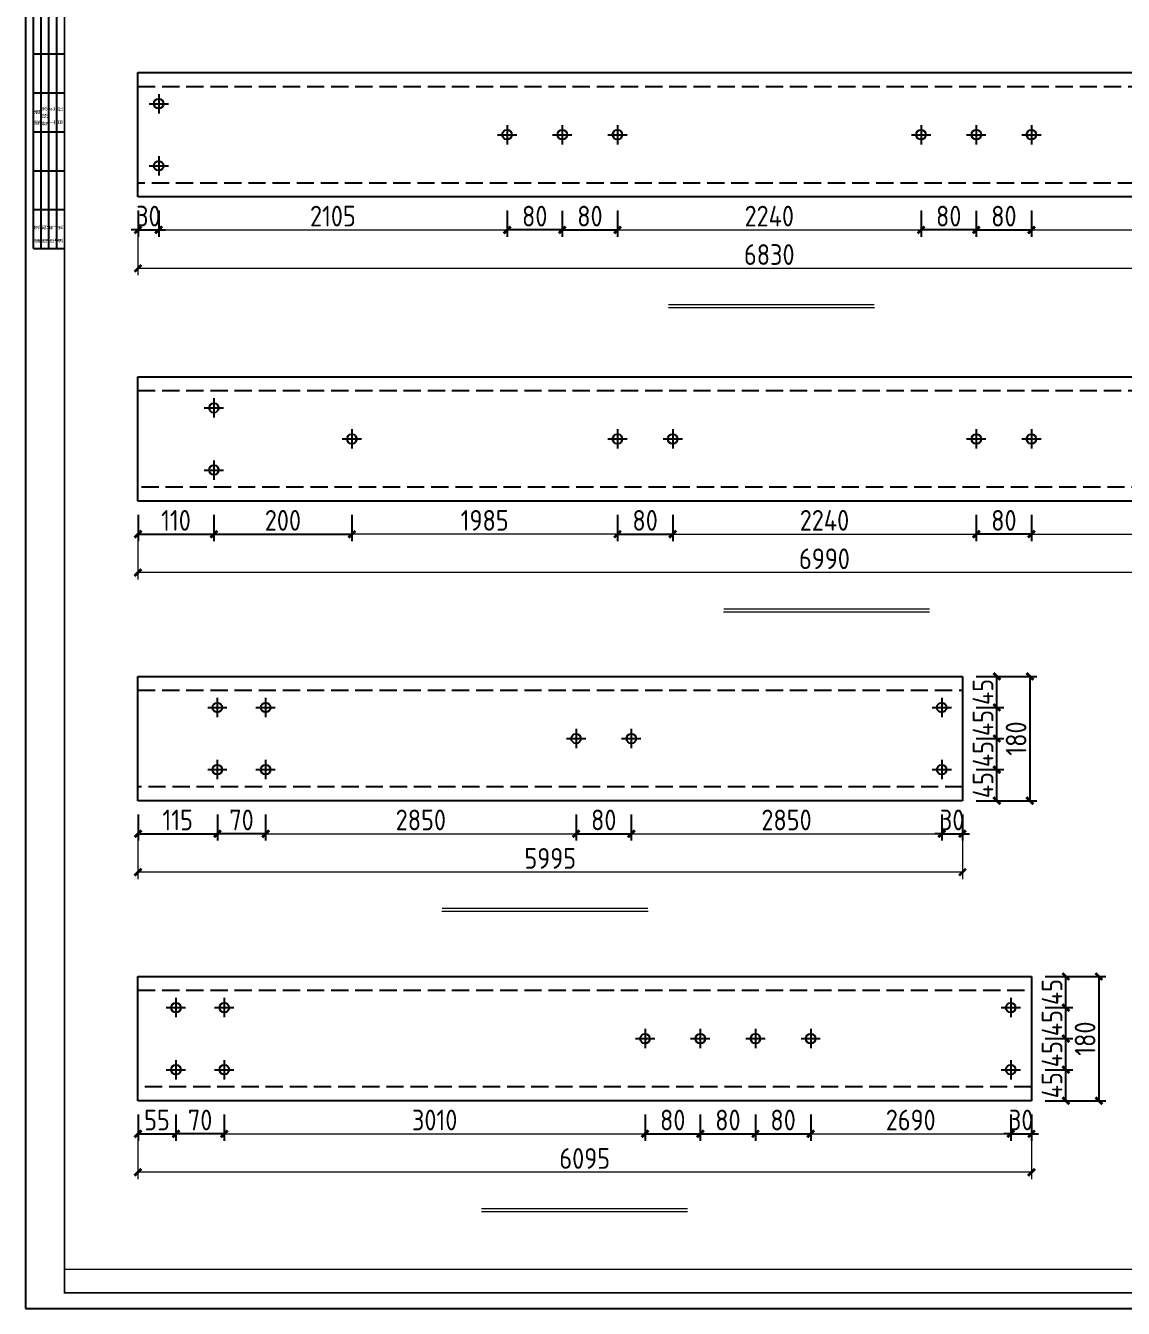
# Model space of a CAD drawing. Extents: x -196983 to 471790, y -783661 to 190401.
# Drawn here: x 317265 to 333176, y -106617 to -88033 of the extents above; entities that cross this region are included whole.
import ezdxf

# ---------------------------------------------------------------- set-up
doc = ezdxf.new("R2010")
doc.units = 0
doc.header["$LTSCALE"] = 1000
doc.header["$MEASUREMENT"] = 0
doc.linetypes.add('DASH', pattern=[0.35, 0.25, -0.1])
doc.layers.add('_TCH_MASK', color=7, linetype='Continuous')
doc.layers.add('PUB_TITLE', color=4, linetype='Continuous')
doc.styles.get("Standard").update_dxf_attribs({"font": 'gbenor.shx', "bigfont": 'gbcbig.shx'})
doc.dimstyles.get("Standard").update_dxf_attribs({"dimscale": 100, "dimtxt": 3.5, "dimasz": 1, "dimexe": 2.5, "dimexo": 3, "dimgap": 1.5, "dimtad": 1, "dimdec": 0, "dimzin": 0, "dimdsep": 46, "dimtxsty": 'Standard', "dimblk": 'ARCHTICK', "dimcen": 0.09, "dimadec": 0, "dimazin": 0, "dimtfac": 1, "dimtdec": 0, "dimtix": 1, "dimtmove": 2, "dimatfit": 3, "dimfxl": 1, "dimtolj": 1, "dimtzin": 0, "dimarcsym": 0})

# ---------------------------------------------------------------- blocks, each defined once
blk = doc.blocks.new('_ArchTick')
at = {"color": 0, "linetype": 'ByBlock', "const_width": 0.4}
blk.add_lwpolyline([(-0.5, -0.5), (0.5, 0.5)], dxfattribs=at)
blk = doc.blocks.new('*D1357')
at = {"layer": '_TCH_MASK', "color": 0, "lineweight": -2}
for p, q in [((318894, -90714), (318894, -91093)), ((319194, -90714), (319194, -91093)), ((318894, -90993), (318794, -90993)), ((318894, -90993), (319194, -90993)), ((319194, -90993), (319294, -90993))]:
    blk.add_line(p, q, dxfattribs=at)
at = {"layer": 'Defpoints', "color": 0}
for p in [(318894, -90514), (319194, -90514), (319194, -90993)]:
    blk.add_point(p, dxfattribs=at)
at = {"layer": '_TCH_MASK', "color": 0, "lineweight": -2, "xscale": 100, "yscale": 100, "zscale": 100}
blk.add_blockref('_ArchTick', (318894, -90993), dxfattribs=at)
at = {"layer": '_TCH_MASK', "color": 0, "lineweight": -2, "xscale": 100, "yscale": 100, "zscale": 100, "rotation": 180}
blk.add_blockref('_ArchTick', (319194, -90993), dxfattribs=at)
at = {"layer": '_TCH_MASK', "color": 0, "lineweight": 15, "insert": (319044, -90793), "char_height": 300, "attachment_point": 5}
blk.add_mtext('\\A1;30', dxfattribs=at)
blk = doc.blocks.new('*D1299')
at = {"layer": '_TCH_MASK', "color": 0, "lineweight": -2}
for p, q in [((331044, -90714), (331044, -91093)), ((331844, -90714), (331844, -91093)), ((331044, -90993), (331844, -90993))]:
    blk.add_line(p, q, dxfattribs=at)
at = {"layer": 'Defpoints', "color": 0}
for p in [(331044, -90514), (331844, -90514), (331844, -90993)]:
    blk.add_point(p, dxfattribs=at)
at = {"layer": '_TCH_MASK', "color": 0, "lineweight": -2, "xscale": 100, "yscale": 100, "zscale": 100, "rotation": 180}
blk.add_blockref('_ArchTick', (331044, -90993), dxfattribs=at)
at = {"layer": '_TCH_MASK', "color": 0, "lineweight": -2, "xscale": 100, "yscale": 100, "zscale": 100}
blk.add_blockref('_ArchTick', (331844, -90993), dxfattribs=at)
at = {"layer": '_TCH_MASK', "color": 0, "lineweight": 15, "insert": (331444, -90793), "char_height": 300, "attachment_point": 5}
blk.add_mtext('\\A1;80', dxfattribs=at)
blk = doc.blocks.new('*D1300')
at = {"layer": '_TCH_MASK', "color": 0, "lineweight": -2}
for p, q in [((330244, -90714), (330244, -91093)), ((331044, -90714), (331044, -91093)), ((331044, -90993), (330244, -90993))]:
    blk.add_line(p, q, dxfattribs=at)
at = {"layer": 'Defpoints', "color": 0}
for p in [(330244, -90514), (331044, -90514), (330244, -90993)]:
    blk.add_point(p, dxfattribs=at)
at = {"layer": '_TCH_MASK', "color": 0, "lineweight": -2, "xscale": 100, "yscale": 100, "zscale": 100, "rotation": 180}
blk.add_blockref('_ArchTick', (330244, -90993), dxfattribs=at)
at = {"layer": '_TCH_MASK', "color": 0, "lineweight": -2, "xscale": 100, "yscale": 100, "zscale": 100}
blk.add_blockref('_ArchTick', (331044, -90993), dxfattribs=at)
at = {"layer": '_TCH_MASK', "color": 0, "lineweight": 15, "insert": (330644, -90793), "char_height": 300, "attachment_point": 5}
blk.add_mtext('\\A1;80', dxfattribs=at)
blk = doc.blocks.new('*D1301')
at = {"layer": '_TCH_MASK', "color": 0, "lineweight": -2}
for p, q in [((325044, -90714), (325044, -91093)), ((325844, -90714), (325844, -91093)), ((325044, -90993), (325844, -90993))]:
    blk.add_line(p, q, dxfattribs=at)
at = {"layer": 'Defpoints', "color": 0}
for p in [(325044, -90514), (325844, -90514), (325844, -90993)]:
    blk.add_point(p, dxfattribs=at)
at = {"layer": '_TCH_MASK', "color": 0, "lineweight": -2, "xscale": 100, "yscale": 100, "zscale": 100, "rotation": 180}
blk.add_blockref('_ArchTick', (325044, -90993), dxfattribs=at)
at = {"layer": '_TCH_MASK', "color": 0, "lineweight": -2, "xscale": 100, "yscale": 100, "zscale": 100}
blk.add_blockref('_ArchTick', (325844, -90993), dxfattribs=at)
at = {"layer": '_TCH_MASK', "color": 0, "lineweight": 15, "insert": (325444, -90793), "char_height": 300, "attachment_point": 5}
blk.add_mtext('\\A1;80', dxfattribs=at)
blk = doc.blocks.new('*D1302')
at = {"layer": '_TCH_MASK', "color": 0, "lineweight": -2}
for p, q in [((324244, -90714), (324244, -91093)), ((325044, -90714), (325044, -91093)), ((325044, -90993), (324244, -90993))]:
    blk.add_line(p, q, dxfattribs=at)
at = {"layer": 'Defpoints', "color": 0}
for p in [(324244, -90514), (325044, -90514), (324244, -90993)]:
    blk.add_point(p, dxfattribs=at)
at = {"layer": '_TCH_MASK', "color": 0, "lineweight": -2, "xscale": 100, "yscale": 100, "zscale": 100, "rotation": 180}
blk.add_blockref('_ArchTick', (324244, -90993), dxfattribs=at)
at = {"layer": '_TCH_MASK', "color": 0, "lineweight": -2, "xscale": 100, "yscale": 100, "zscale": 100}
blk.add_blockref('_ArchTick', (325044, -90993), dxfattribs=at)
at = {"layer": '_TCH_MASK', "color": 0, "lineweight": 15, "insert": (324644, -90793), "char_height": 300, "attachment_point": 5}
blk.add_mtext('\\A1;80', dxfattribs=at)
blk = doc.blocks.new('*D1303')
at = {"layer": '_TCH_MASK', "color": 0, "lineweight": -2}
for p, q in [((318894, -95122), (318894, -95501)), ((319994, -95122), (319994, -95501)), ((318894, -95401), (319994, -95401))]:
    blk.add_line(p, q, dxfattribs=at)
at = {"layer": 'Defpoints', "color": 0}
for p in [(318894, -94922), (319994, -94922), (319994, -95401)]:
    blk.add_point(p, dxfattribs=at)
at = {"layer": '_TCH_MASK', "color": 0, "lineweight": -2, "xscale": 100, "yscale": 100, "zscale": 100, "rotation": 180}
blk.add_blockref('_ArchTick', (318894, -95401), dxfattribs=at)
at = {"layer": '_TCH_MASK', "color": 0, "lineweight": -2, "xscale": 100, "yscale": 100, "zscale": 100}
blk.add_blockref('_ArchTick', (319994, -95401), dxfattribs=at)
at = {"layer": '_TCH_MASK', "color": 0, "lineweight": 15, "insert": (319444, -95201), "char_height": 300, "attachment_point": 5}
blk.add_mtext('\\A1;110', dxfattribs=at)
blk = doc.blocks.new('*D1304')
at = {"layer": '_TCH_MASK', "color": 0, "lineweight": -2}
for p, q in [((319994, -95122), (319994, -95501)), ((321994, -95122), (321994, -95501)), ((319994, -95401), (321994, -95401))]:
    blk.add_line(p, q, dxfattribs=at)
at = {"layer": 'Defpoints', "color": 0}
for p in [(319994, -94922), (321994, -94922), (321994, -95401)]:
    blk.add_point(p, dxfattribs=at)
at = {"layer": '_TCH_MASK', "color": 0, "lineweight": -2, "xscale": 100, "yscale": 100, "zscale": 100, "rotation": 180}
blk.add_blockref('_ArchTick', (319994, -95401), dxfattribs=at)
at = {"layer": '_TCH_MASK', "color": 0, "lineweight": -2, "xscale": 100, "yscale": 100, "zscale": 100}
blk.add_blockref('_ArchTick', (321994, -95401), dxfattribs=at)
at = {"layer": '_TCH_MASK', "color": 0, "lineweight": 15, "insert": (320994, -95201), "char_height": 300, "attachment_point": 5}
blk.add_mtext('\\A1;200', dxfattribs=at)
blk = doc.blocks.new('*D1307')
at = {"layer": '_TCH_MASK', "color": 0, "lineweight": -2}
for p, q in [((331044, -95122), (331044, -95501)), ((331844, -95122), (331844, -95501)), ((331844, -95401), (331044, -95401))]:
    blk.add_line(p, q, dxfattribs=at)
at = {"layer": 'Defpoints', "color": 0}
for p in [(331044, -94922), (331844, -94922), (331044, -95401)]:
    blk.add_point(p, dxfattribs=at)
at = {"layer": '_TCH_MASK', "color": 0, "lineweight": -2, "xscale": 100, "yscale": 100, "zscale": 100, "rotation": 180}
blk.add_blockref('_ArchTick', (331044, -95401), dxfattribs=at)
at = {"layer": '_TCH_MASK', "color": 0, "lineweight": -2, "xscale": 100, "yscale": 100, "zscale": 100}
blk.add_blockref('_ArchTick', (331844, -95401), dxfattribs=at)
at = {"layer": '_TCH_MASK', "color": 0, "lineweight": 15, "insert": (331444, -95201), "char_height": 300, "attachment_point": 5}
blk.add_mtext('\\A1;80', dxfattribs=at)
blk = doc.blocks.new('*D1308')
at = {"layer": '_TCH_MASK', "color": 0, "lineweight": -2}
for p, q in [((325844, -95122), (325844, -95501)), ((326644, -95122), (326644, -95501)), ((325844, -95401), (326644, -95401))]:
    blk.add_line(p, q, dxfattribs=at)
at = {"layer": 'Defpoints', "color": 0}
for p in [(325844, -94922), (326644, -94922), (326644, -95401)]:
    blk.add_point(p, dxfattribs=at)
at = {"layer": '_TCH_MASK', "color": 0, "lineweight": -2, "xscale": 100, "yscale": 100, "zscale": 100, "rotation": 180}
blk.add_blockref('_ArchTick', (325844, -95401), dxfattribs=at)
at = {"layer": '_TCH_MASK', "color": 0, "lineweight": -2, "xscale": 100, "yscale": 100, "zscale": 100}
blk.add_blockref('_ArchTick', (326644, -95401), dxfattribs=at)
at = {"layer": '_TCH_MASK', "color": 0, "lineweight": 15, "insert": (326244, -95201), "char_height": 300, "attachment_point": 5}
blk.add_mtext('\\A1;80', dxfattribs=at)
blk = doc.blocks.new('*D1309')
at = {"layer": '_TCH_MASK', "color": 0, "lineweight": -2}
for p, q in [((318894, -99462), (318894, -99841)), ((320044, -99462), (320044, -99841)), ((318894, -99741), (320044, -99741))]:
    blk.add_line(p, q, dxfattribs=at)
at = {"layer": 'Defpoints', "color": 0}
for p in [(318894, -99262), (320044, -99262), (320044, -99741)]:
    blk.add_point(p, dxfattribs=at)
at = {"layer": '_TCH_MASK', "color": 0, "lineweight": -2, "xscale": 100, "yscale": 100, "zscale": 100, "rotation": 180}
blk.add_blockref('_ArchTick', (318894, -99741), dxfattribs=at)
at = {"layer": '_TCH_MASK', "color": 0, "lineweight": -2, "xscale": 100, "yscale": 100, "zscale": 100}
blk.add_blockref('_ArchTick', (320044, -99741), dxfattribs=at)
at = {"layer": '_TCH_MASK', "color": 0, "lineweight": 15, "insert": (319469, -99541), "char_height": 300, "attachment_point": 5}
blk.add_mtext('\\A1;115', dxfattribs=at)
blk = doc.blocks.new('*D1310')
at = {"layer": '_TCH_MASK', "color": 0, "lineweight": -2}
for p, q in [((325244, -99462), (325244, -99841)), ((326044, -99462), (326044, -99841)), ((325244, -99741), (326044, -99741))]:
    blk.add_line(p, q, dxfattribs=at)
at = {"layer": 'Defpoints', "color": 0}
for p in [(325244, -99262), (326044, -99262), (326044, -99741)]:
    blk.add_point(p, dxfattribs=at)
at = {"layer": '_TCH_MASK', "color": 0, "lineweight": -2, "xscale": 100, "yscale": 100, "zscale": 100, "rotation": 180}
blk.add_blockref('_ArchTick', (325244, -99741), dxfattribs=at)
at = {"layer": '_TCH_MASK', "color": 0, "lineweight": -2, "xscale": 100, "yscale": 100, "zscale": 100}
blk.add_blockref('_ArchTick', (326044, -99741), dxfattribs=at)
at = {"layer": '_TCH_MASK', "color": 0, "lineweight": 15, "insert": (325644, -99541), "char_height": 300, "attachment_point": 5}
blk.add_mtext('\\A1;80', dxfattribs=at)
blk = doc.blocks.new('*D1415')
at = {"layer": '_TCH_MASK', "color": 0, "lineweight": -2}
for p, q in [((330544, -99462), (330544, -99841)), ((330844, -99462), (330844, -99841)), ((330544, -99741), (330444, -99741)), ((330544, -99741), (330844, -99741)), ((330844, -99741), (330944, -99741))]:
    blk.add_line(p, q, dxfattribs=at)
at = {"layer": 'Defpoints', "color": 0}
for p in [(330544, -99262), (330844, -99262), (330844, -99741)]:
    blk.add_point(p, dxfattribs=at)
at = {"layer": '_TCH_MASK', "color": 0, "lineweight": -2, "xscale": 100, "yscale": 100, "zscale": 100}
blk.add_blockref('_ArchTick', (330544, -99741), dxfattribs=at)
at = {"layer": '_TCH_MASK', "color": 0, "lineweight": -2, "xscale": 100, "yscale": 100, "zscale": 100, "rotation": 180}
blk.add_blockref('_ArchTick', (330844, -99741), dxfattribs=at)
at = {"layer": '_TCH_MASK', "color": 0, "lineweight": 15, "insert": (330694, -99541), "char_height": 300, "attachment_point": 5}
blk.add_mtext('\\A1;30', dxfattribs=at)
blk = doc.blocks.new('*D1311')
at = {"layer": '_TCH_MASK', "color": 0, "lineweight": -2}
for p, q in [((331044, -98812), (331442, -98812)), ((331342, -99262), (331342, -98812)), ((331044, -99262), (331442, -99262))]:
    blk.add_line(p, q, dxfattribs=at)
at = {"layer": 'Defpoints', "color": 0}
for p in [(330844, -98812), (331342, -98812), (330844, -99262)]:
    blk.add_point(p, dxfattribs=at)
at = {"layer": '_TCH_MASK', "color": 0, "lineweight": -2, "xscale": 100, "yscale": 100, "zscale": 100}
for p, rotation in [((331342, -98812), 90), ((331342, -99262), 270)]:
    blk.add_blockref('_ArchTick', p, dxfattribs=dict(at, rotation=rotation))
at = {"layer": '_TCH_MASK', "color": 0, "lineweight": 15, "insert": (331142, -99037), "char_height": 300, "attachment_point": 5, "rotation": 90}
blk.add_mtext('\\A1;45', dxfattribs=at)
blk = doc.blocks.new('*D1416')
at = {"layer": '_TCH_MASK', "color": 0, "lineweight": -2}
for p, q in [((331044, -98362), (331442, -98362)), ((331342, -98812), (331342, -98362)), ((331044, -98812), (331442, -98812))]:
    blk.add_line(p, q, dxfattribs=at)
at = {"layer": 'Defpoints', "color": 0}
for p in [(330844, -98362), (331342, -98362), (330844, -98812)]:
    blk.add_point(p, dxfattribs=at)
at = {"layer": '_TCH_MASK', "color": 0, "lineweight": -2, "xscale": 100, "yscale": 100, "zscale": 100}
for p, rotation in [((331342, -98362), 90), ((331342, -98812), 270)]:
    blk.add_blockref('_ArchTick', p, dxfattribs=dict(at, rotation=rotation))
at = {"layer": '_TCH_MASK', "color": 0, "lineweight": 15, "insert": (331142, -98587), "char_height": 300, "attachment_point": 5, "rotation": 90}
blk.add_mtext('\\A1;45', dxfattribs=at)
blk = doc.blocks.new('*D1417')
at = {"layer": '_TCH_MASK', "color": 0, "lineweight": -2}
for p, q in [((331044, -97912), (331442, -97912)), ((331342, -98362), (331342, -97912)), ((331044, -98362), (331442, -98362))]:
    blk.add_line(p, q, dxfattribs=at)
at = {"layer": 'Defpoints', "color": 0}
for p in [(330844, -97912), (331342, -97912), (330844, -98362)]:
    blk.add_point(p, dxfattribs=at)
at = {"layer": '_TCH_MASK', "color": 0, "lineweight": -2, "xscale": 100, "yscale": 100, "zscale": 100}
for p, rotation in [((331342, -97912), 90), ((331342, -98362), 270)]:
    blk.add_blockref('_ArchTick', p, dxfattribs=dict(at, rotation=rotation))
at = {"layer": '_TCH_MASK', "color": 0, "lineweight": 15, "insert": (331142, -98137), "char_height": 300, "attachment_point": 5, "rotation": 90}
blk.add_mtext('\\A1;45', dxfattribs=at)
blk = doc.blocks.new('*D1418')
at = {"layer": '_TCH_MASK', "color": 0, "lineweight": -2}
for p, q in [((331044, -97462), (331442, -97462)), ((331342, -97912), (331342, -97462)), ((331044, -97912), (331442, -97912))]:
    blk.add_line(p, q, dxfattribs=at)
at = {"layer": 'Defpoints', "color": 0}
for p in [(330844, -97462), (331342, -97462), (330844, -97912)]:
    blk.add_point(p, dxfattribs=at)
at = {"layer": '_TCH_MASK', "color": 0, "lineweight": -2, "xscale": 100, "yscale": 100, "zscale": 100}
for p, rotation in [((331342, -97462), 90), ((331342, -97912), 270)]:
    blk.add_blockref('_ArchTick', p, dxfattribs=dict(at, rotation=rotation))
at = {"layer": '_TCH_MASK', "color": 0, "lineweight": 15, "insert": (331142, -97687), "char_height": 300, "attachment_point": 5, "rotation": 90}
blk.add_mtext('\\A1;45', dxfattribs=at)
blk = doc.blocks.new('*D1419')
at = {"layer": '_TCH_MASK', "color": 0, "lineweight": -2}
for p, q in [((331044, -97462), (331921, -97462)), ((331821, -97462), (331821, -99262)), ((331044, -99262), (331921, -99262))]:
    blk.add_line(p, q, dxfattribs=at)
at = {"layer": 'Defpoints', "color": 0}
for p in [(330844, -97462), (330844, -99262), (331821, -99262)]:
    blk.add_point(p, dxfattribs=at)
at = {"layer": '_TCH_MASK', "color": 0, "lineweight": -2, "xscale": 100, "yscale": 100, "zscale": 100}
for p, rotation in [((331821, -97462), 90), ((331821, -99262), 270)]:
    blk.add_blockref('_ArchTick', p, dxfattribs=dict(at, rotation=rotation))
at = {"layer": '_TCH_MASK', "color": 0, "lineweight": 15, "insert": (331621, -98362), "char_height": 300, "attachment_point": 5, "rotation": 90}
blk.add_mtext('\\A1;180', dxfattribs=at)
blk = doc.blocks.new('*D1312')
at = {"layer": '_TCH_MASK', "color": 0, "lineweight": -2}
for p, q in [((320044, -99462), (320044, -99841)), ((320744, -99462), (320744, -99841)), ((320744, -99741), (320044, -99741))]:
    blk.add_line(p, q, dxfattribs=at)
at = {"layer": 'Defpoints', "color": 0}
for p in [(320044, -99262), (320744, -99262), (320044, -99741)]:
    blk.add_point(p, dxfattribs=at)
at = {"layer": '_TCH_MASK', "color": 0, "lineweight": -2, "xscale": 100, "yscale": 100, "zscale": 100, "rotation": 180}
blk.add_blockref('_ArchTick', (320044, -99741), dxfattribs=at)
at = {"layer": '_TCH_MASK', "color": 0, "lineweight": -2, "xscale": 100, "yscale": 100, "zscale": 100}
blk.add_blockref('_ArchTick', (320744, -99741), dxfattribs=at)
at = {"layer": '_TCH_MASK', "color": 0, "lineweight": 15, "insert": (320394, -99541), "char_height": 300, "attachment_point": 5}
blk.add_mtext('\\A1;70', dxfattribs=at)
blk = doc.blocks.new('*D1313')
at = {"layer": '_TCH_MASK', "color": 0, "lineweight": -2}
for p, q in [((318894, -103810), (318894, -104189)), ((319444, -103810), (319444, -104189)), ((318894, -104089), (319444, -104089))]:
    blk.add_line(p, q, dxfattribs=at)
at = {"layer": 'Defpoints', "color": 0}
for p in [(318894, -103610), (319444, -103610), (319444, -104089)]:
    blk.add_point(p, dxfattribs=at)
at = {"layer": '_TCH_MASK', "color": 0, "lineweight": -2, "xscale": 100, "yscale": 100, "zscale": 100, "rotation": 180}
blk.add_blockref('_ArchTick', (318894, -104089), dxfattribs=at)
at = {"layer": '_TCH_MASK', "color": 0, "lineweight": -2, "xscale": 100, "yscale": 100, "zscale": 100}
blk.add_blockref('_ArchTick', (319444, -104089), dxfattribs=at)
at = {"layer": '_TCH_MASK', "color": 0, "lineweight": 15, "insert": (319169, -103889), "char_height": 300, "attachment_point": 5}
blk.add_mtext('\\A1;55', dxfattribs=at)
blk = doc.blocks.new('*D1314')
at = {"layer": '_TCH_MASK', "color": 0, "lineweight": -2}
for p, q in [((327044, -103810), (327044, -104189)), ((327844, -103810), (327844, -104189)), ((327044, -104089), (327844, -104089))]:
    blk.add_line(p, q, dxfattribs=at)
at = {"layer": 'Defpoints', "color": 0}
for p in [(327044, -103610), (327844, -103610), (327844, -104089)]:
    blk.add_point(p, dxfattribs=at)
at = {"layer": '_TCH_MASK', "color": 0, "lineweight": -2, "xscale": 100, "yscale": 100, "zscale": 100, "rotation": 180}
blk.add_blockref('_ArchTick', (327044, -104089), dxfattribs=at)
at = {"layer": '_TCH_MASK', "color": 0, "lineweight": -2, "xscale": 100, "yscale": 100, "zscale": 100}
blk.add_blockref('_ArchTick', (327844, -104089), dxfattribs=at)
at = {"layer": '_TCH_MASK', "color": 0, "lineweight": 15, "insert": (327444, -103889), "char_height": 300, "attachment_point": 5}
blk.add_mtext('\\A1;80', dxfattribs=at)
blk = doc.blocks.new('*D1420')
at = {"layer": '_TCH_MASK', "color": 0, "lineweight": -2}
for p, q in [((331544, -103810), (331544, -104189)), ((331844, -103810), (331844, -104189)), ((331544, -104089), (331444, -104089)), ((331544, -104089), (331844, -104089)), ((331844, -104089), (331944, -104089))]:
    blk.add_line(p, q, dxfattribs=at)
at = {"layer": 'Defpoints', "color": 0}
for p in [(331544, -103610), (331844, -103610), (331844, -104089)]:
    blk.add_point(p, dxfattribs=at)
at = {"layer": '_TCH_MASK', "color": 0, "lineweight": -2, "xscale": 100, "yscale": 100, "zscale": 100}
blk.add_blockref('_ArchTick', (331544, -104089), dxfattribs=at)
at = {"layer": '_TCH_MASK', "color": 0, "lineweight": -2, "xscale": 100, "yscale": 100, "zscale": 100, "rotation": 180}
blk.add_blockref('_ArchTick', (331844, -104089), dxfattribs=at)
at = {"layer": '_TCH_MASK', "color": 0, "lineweight": 15, "insert": (331694, -103889), "char_height": 300, "attachment_point": 5}
blk.add_mtext('\\A1;30', dxfattribs=at)
blk = doc.blocks.new('*D1315')
at = {"layer": '_TCH_MASK', "color": 0, "lineweight": -2}
for p, q in [((332044, -103160), (332442, -103160)), ((332342, -103610), (332342, -103160)), ((332044, -103610), (332442, -103610))]:
    blk.add_line(p, q, dxfattribs=at)
at = {"layer": 'Defpoints', "color": 0}
for p in [(331844, -103160), (332342, -103160), (331844, -103610)]:
    blk.add_point(p, dxfattribs=at)
at = {"layer": '_TCH_MASK', "color": 0, "lineweight": -2, "xscale": 100, "yscale": 100, "zscale": 100}
for p, rotation in [((332342, -103160), 90), ((332342, -103610), 270)]:
    blk.add_blockref('_ArchTick', p, dxfattribs=dict(at, rotation=rotation))
at = {"layer": '_TCH_MASK', "color": 0, "lineweight": 15, "insert": (332142, -103385), "char_height": 300, "attachment_point": 5, "rotation": 90}
blk.add_mtext('\\A1;45', dxfattribs=at)
blk = doc.blocks.new('*D1421')
at = {"layer": '_TCH_MASK', "color": 0, "lineweight": -2}
for p, q in [((332044, -102710), (332442, -102710)), ((332342, -103160), (332342, -102710)), ((332044, -103160), (332442, -103160))]:
    blk.add_line(p, q, dxfattribs=at)
at = {"layer": 'Defpoints', "color": 0}
for p in [(331844, -102710), (332342, -102710), (331844, -103160)]:
    blk.add_point(p, dxfattribs=at)
at = {"layer": '_TCH_MASK', "color": 0, "lineweight": -2, "xscale": 100, "yscale": 100, "zscale": 100}
for p, rotation in [((332342, -102710), 90), ((332342, -103160), 270)]:
    blk.add_blockref('_ArchTick', p, dxfattribs=dict(at, rotation=rotation))
at = {"layer": '_TCH_MASK', "color": 0, "lineweight": 15, "insert": (332142, -102935), "char_height": 300, "attachment_point": 5, "rotation": 90}
blk.add_mtext('\\A1;45', dxfattribs=at)
blk = doc.blocks.new('*D1422')
at = {"layer": '_TCH_MASK', "color": 0, "lineweight": -2}
for p, q in [((332044, -102260), (332442, -102260)), ((332342, -102710), (332342, -102260)), ((332044, -102710), (332442, -102710))]:
    blk.add_line(p, q, dxfattribs=at)
at = {"layer": 'Defpoints', "color": 0}
for p in [(331844, -102260), (332342, -102260), (331844, -102710)]:
    blk.add_point(p, dxfattribs=at)
at = {"layer": '_TCH_MASK', "color": 0, "lineweight": -2, "xscale": 100, "yscale": 100, "zscale": 100}
for p, rotation in [((332342, -102260), 90), ((332342, -102710), 270)]:
    blk.add_blockref('_ArchTick', p, dxfattribs=dict(at, rotation=rotation))
at = {"layer": '_TCH_MASK', "color": 0, "lineweight": 15, "insert": (332142, -102485), "char_height": 300, "attachment_point": 5, "rotation": 90}
blk.add_mtext('\\A1;45', dxfattribs=at)
blk = doc.blocks.new('*D1423')
at = {"layer": '_TCH_MASK', "color": 0, "lineweight": -2}
for p, q in [((332044, -101810), (332442, -101810)), ((332342, -102260), (332342, -101810)), ((332044, -102260), (332442, -102260))]:
    blk.add_line(p, q, dxfattribs=at)
at = {"layer": 'Defpoints', "color": 0}
for p in [(331844, -101810), (332342, -101810), (331844, -102260)]:
    blk.add_point(p, dxfattribs=at)
at = {"layer": '_TCH_MASK', "color": 0, "lineweight": -2, "xscale": 100, "yscale": 100, "zscale": 100}
for p, rotation in [((332342, -101810), 90), ((332342, -102260), 270)]:
    blk.add_blockref('_ArchTick', p, dxfattribs=dict(at, rotation=rotation))
at = {"layer": '_TCH_MASK', "color": 0, "lineweight": 15, "insert": (332142, -102035), "char_height": 300, "attachment_point": 5, "rotation": 90}
blk.add_mtext('\\A1;45', dxfattribs=at)
blk = doc.blocks.new('*D1424')
at = {"layer": '_TCH_MASK', "color": 0, "lineweight": -2}
for p, q in [((332044, -101810), (332921, -101810)), ((332821, -101810), (332821, -103610)), ((332044, -103610), (332921, -103610))]:
    blk.add_line(p, q, dxfattribs=at)
at = {"layer": 'Defpoints', "color": 0}
for p in [(331844, -101810), (331844, -103610), (332821, -103610)]:
    blk.add_point(p, dxfattribs=at)
at = {"layer": '_TCH_MASK', "color": 0, "lineweight": -2, "xscale": 100, "yscale": 100, "zscale": 100}
for p, rotation in [((332821, -101810), 90), ((332821, -103610), 270)]:
    blk.add_blockref('_ArchTick', p, dxfattribs=dict(at, rotation=rotation))
at = {"layer": '_TCH_MASK', "color": 0, "lineweight": 15, "insert": (332621, -102710), "char_height": 300, "attachment_point": 5, "rotation": 90}
blk.add_mtext('\\A1;180', dxfattribs=at)
blk = doc.blocks.new('*D1316')
at = {"layer": '_TCH_MASK', "color": 0, "lineweight": -2}
for p, q in [((319444, -103810), (319444, -104189)), ((320144, -103810), (320144, -104189)), ((320144, -104089), (319444, -104089))]:
    blk.add_line(p, q, dxfattribs=at)
at = {"layer": 'Defpoints', "color": 0}
for p in [(319444, -103610), (320144, -103610), (319444, -104089)]:
    blk.add_point(p, dxfattribs=at)
at = {"layer": '_TCH_MASK', "color": 0, "lineweight": -2, "xscale": 100, "yscale": 100, "zscale": 100, "rotation": 180}
blk.add_blockref('_ArchTick', (319444, -104089), dxfattribs=at)
at = {"layer": '_TCH_MASK', "color": 0, "lineweight": -2, "xscale": 100, "yscale": 100, "zscale": 100}
blk.add_blockref('_ArchTick', (320144, -104089), dxfattribs=at)
at = {"layer": '_TCH_MASK', "color": 0, "lineweight": 15, "insert": (319794, -103889), "char_height": 300, "attachment_point": 5}
blk.add_mtext('\\A1;70', dxfattribs=at)
blk = doc.blocks.new('*D1320')
at = {"layer": '_TCH_MASK', "color": 0, "lineweight": -2}
for p, q in [((326244, -103810), (326244, -104189)), ((327044, -103810), (327044, -104189)), ((326244, -104089), (327044, -104089))]:
    blk.add_line(p, q, dxfattribs=at)
at = {"layer": 'Defpoints', "color": 0}
for p in [(326244, -103610), (327044, -103610), (327044, -104089)]:
    blk.add_point(p, dxfattribs=at)
at = {"layer": '_TCH_MASK', "color": 0, "lineweight": -2, "xscale": 100, "yscale": 100, "zscale": 100, "rotation": 180}
blk.add_blockref('_ArchTick', (326244, -104089), dxfattribs=at)
at = {"layer": '_TCH_MASK', "color": 0, "lineweight": -2, "xscale": 100, "yscale": 100, "zscale": 100}
blk.add_blockref('_ArchTick', (327044, -104089), dxfattribs=at)
at = {"layer": '_TCH_MASK', "color": 0, "lineweight": 15, "insert": (326644, -103889), "char_height": 300, "attachment_point": 5}
blk.add_mtext('\\A1;80', dxfattribs=at)
blk = doc.blocks.new('*D1321')
at = {"layer": '_TCH_MASK', "color": 0, "lineweight": -2}
for p, q in [((327844, -103810), (327844, -104189)), ((328644, -103810), (328644, -104189)), ((327844, -104089), (328644, -104089))]:
    blk.add_line(p, q, dxfattribs=at)
at = {"layer": 'Defpoints', "color": 0}
for p in [(327844, -103610), (328644, -103610), (328644, -104089)]:
    blk.add_point(p, dxfattribs=at)
at = {"layer": '_TCH_MASK', "color": 0, "lineweight": -2, "xscale": 100, "yscale": 100, "zscale": 100, "rotation": 180}
blk.add_blockref('_ArchTick', (327844, -104089), dxfattribs=at)
at = {"layer": '_TCH_MASK', "color": 0, "lineweight": -2, "xscale": 100, "yscale": 100, "zscale": 100}
blk.add_blockref('_ArchTick', (328644, -104089), dxfattribs=at)
at = {"layer": '_TCH_MASK', "color": 0, "lineweight": 15, "insert": (328244, -103889), "char_height": 300, "attachment_point": 5}
blk.add_mtext('\\A1;80', dxfattribs=at)
blk = doc.blocks.new('$titleblk$00000095')
for p, q in [((-150, 20), (-150, 0)), ((-150, 20), (0, 20)), ((-125, 20), (-125, 0)), ((-100, 20), (-100, 0)), ((-75, 20), (-75, 0)), ((-75, 20), (-75, 0)), ((-50, 20), (-50, 0)), ((-25, 20), (-25, 0)), ((0, 20), (0, 0)), ((-150, 15), (-75, 15)), ((-150, 10), (-75, 10)), ((-75, 15), (0, 15)), ((-75, 10), (0, 10)), ((-150, 5), (-75, 5)), ((-75, 5), (0, 5))]:
    blk.add_line(p, q)
at = {"width": 0.8}
for s, p in [('建   筑', (-146.45, 15.65)), ('暖  通', (-70.35, 15.73)), ('结   构', (-146.45, 10.91)), ('电   气', (-146.45, 5.65)), ('给 排 水', (-71.03, 10.9)), ('工   艺', (-70.35, 6.13)), ('通   讯', (-146.45, 0.88)), ('自   控', (-70.35, 1.24))]:
    blk.add_text(s, height=3.509, dxfattribs=at).set_placement(p)
blk = doc.blocks.new('新块')
at = {"layer": 'PUB_TITLE'}
blk.add_lwpolyline([(-47560, 0), (0, 0), (0, 33640), (-47560, 33640)], close=True, dxfattribs=at)
at = {"layer": 'PUB_TITLE', "const_width": 40}
blk.add_lwpolyline([(-46560, 400), (-400, 400), (-400, 33240), (-46560, 33240)], close=True, dxfattribs=at)
at = {"layer": 'PUB_TITLE', "const_width": 32}
blk.add_lwpolyline([(-400, 1000), (-46560, 1000)], dxfattribs=at)
at = {"layer": 'PUB_TITLE', "xscale": 40, "yscale": 40, "zscale": 40, "rotation": 90}
blk.add_blockref('$titleblk$00000095', (-46560, 33240), dxfattribs=at)
for tag, p in [('审定人', (-8147, 838)), ('审核人', (-8147, 641)), ('设计负责人', (-6745, 649)), ('校对', (-6621, 837)), ('工程名称', (-5026, 781)), ('图名', (-3347, 649)), ('日期', (-905, 632)), ('阶段', (-810, 832)), ('项目负责人', (-8228, 444)), ('设计人', (-6659, 447)), ('项目名称', (-5026, 479)), ('图号', (-1657, 502)), ('比例', (-810, 446))]:
    blk.add_attdef(tag, p, '', height=120)

msp = doc.modelspace()

# ---------------------------------------------------------------- linework, layer by layer
at = {"color": 3}
for p, q in [((318893.6, -88713.7), (337193.6, -88713.7)), ((318893.6, -90513.7), (318893.6, -88713.7)), ((337193.6, -90513.7), (318893.6, -90513.7)), ((318893.6, -93121.6), (338793.6, -93121.6)), ((318893.6, -94921.6), (318893.6, -93121.6)), ((338793.6, -94921.6), (318893.6, -94921.6)), ((318893.6, -97462.4), (330843.6, -97462.4)), ((318893.6, -99262.4), (318893.6, -97462.4)), ((330843.6, -97462.4), (330843.6, -99262.4)), ((330843.6, -99262.4), (318893.6, -99262.4)), ((318893.6, -101809.9), (331843.6, -101809.9)), ((318893.6, -103609.9), (318893.6, -101809.9)), ((331843.6, -101809.9), (331843.6, -103609.9)), ((331843.6, -103609.9), (318893.6, -103609.9))]:
    msp.add_line(p, q, dxfattribs=at)
at = {"color": 3, "linetype": 'DASH'}
for p, q in [((318893.6, -88913.7), (337193.6, -88913.7)), ((337193.6, -90313.7), (318893.6, -90313.7)), ((318893.6, -93321.6), (338793.6, -93321.6)), ((338793.6, -94721.6), (318893.6, -94721.6)), ((318893.6, -97662.4), (330843.6, -97662.4)), ((330843.6, -99062.4), (318893.6, -99062.4)), ((318893.6, -102009.9), (331843.6, -102009.9)), ((331843.6, -103409.9), (318893.6, -103409.9))]:
    msp.add_line(p, q, dxfattribs=at)
at = {"color": 1}
for p, q in [((319053.6, -89163.7), (319333.6, -89163.7)), ((319193.6, -89023.7), (319193.6, -89303.7)), ((324243.6, -89473.7), (324243.6, -89753.7)), ((325043.6, -89473.7), (325043.6, -89753.7)), ((325843.6, -89473.7), (325843.6, -89753.7)), ((330243.6, -89473.7), (330243.6, -89753.7)), ((331043.6, -89473.7), (331043.6, -89753.7)), ((331843.6, -89473.7), (331843.6, -89753.7)), ((324103.6, -89613.7), (324383.6, -89613.7)), ((324903.6, -89613.7), (325183.6, -89613.7)), ((325703.6, -89613.7), (325983.6, -89613.7)), ((330103.6, -89613.7), (330383.6, -89613.7)), ((330903.6, -89613.7), (331183.6, -89613.7)), ((331703.6, -89613.7), (331983.6, -89613.7)), ((319193.6, -89923.7), (319193.6, -90203.7)), ((319053.6, -90063.7), (319333.6, -90063.7)), ((319993.6, -93431.6), (319993.6, -93711.6)), ((319853.6, -93571.6), (320133.6, -93571.6)), ((321853.6, -94021.6), (322133.6, -94021.6)), ((321993.6, -93881.6), (321993.6, -94161.6)), ((325703.6, -94021.6), (325983.6, -94021.6)), ((325843.6, -93881.6), (325843.6, -94161.6)), ((326503.6, -94021.6), (326783.6, -94021.6)), ((326643.6, -93881.6), (326643.6, -94161.6)), ((330903.6, -94021.6), (331183.6, -94021.6)), ((331043.6, -93881.6), (331043.6, -94161.6)), ((331703.6, -94021.6), (331983.6, -94021.6)), ((331843.6, -93881.6), (331843.6, -94161.6)), ((319993.6, -94331.6), (319993.6, -94611.6)), ((319853.6, -94471.6), (320133.6, -94471.6)), ((319903.6, -97912.4), (320183.6, -97912.4)), ((320043.6, -97772.4), (320043.6, -98052.4)), ((320603.6, -97912.4), (320883.6, -97912.4)), ((320743.6, -97772.4), (320743.6, -98052.4)), ((330403.6, -97912.4), (330683.6, -97912.4)), ((330543.6, -97772.4), (330543.6, -98052.4)), ((325243.6, -98222.4), (325243.6, -98502.4)), ((326043.6, -98222.4), (326043.6, -98502.4)), ((325103.6, -98362.4), (325383.6, -98362.4)), ((325903.6, -98362.4), (326183.6, -98362.4)), ((320043.6, -98672.4), (320043.6, -98952.4)), ((320743.6, -98672.4), (320743.6, -98952.4)), ((330543.6, -98672.4), (330543.6, -98952.4)), ((319903.6, -98812.4), (320183.6, -98812.4)), ((320603.6, -98812.4), (320883.6, -98812.4)), ((330403.6, -98812.4), (330683.6, -98812.4)), ((319443.6, -102119.9), (319443.6, -102399.9)), ((320143.6, -102119.9), (320143.6, -102399.9)), ((331543.6, -102119.9), (331543.6, -102399.9)), ((319303.6, -102259.9), (319583.6, -102259.9)), ((320003.6, -102259.9), (320283.6, -102259.9)), ((331403.6, -102259.9), (331683.6, -102259.9)), ((326243.6, -102569.9), (326243.6, -102849.9)), ((327043.6, -102569.9), (327043.6, -102849.9)), ((327843.6, -102569.9), (327843.6, -102849.9)), ((328643.6, -102569.9), (328643.6, -102849.9)), ((326103.6, -102709.9), (326383.6, -102709.9)), ((326903.6, -102709.9), (327183.6, -102709.9)), ((327703.6, -102709.9), (327983.6, -102709.9)), ((328503.6, -102709.9), (328783.6, -102709.9)), ((319443.6, -103019.9), (319443.6, -103299.9)), ((320143.6, -103019.9), (320143.6, -103299.9)), ((331543.6, -103019.9), (331543.6, -103299.9)), ((319303.6, -103159.9), (319583.6, -103159.9)), ((320003.6, -103159.9), (320283.6, -103159.9)), ((331403.6, -103159.9), (331683.6, -103159.9))]:
    msp.add_line(p, q, dxfattribs=at)
for centre in [(319193.6, -89163.7), (324243.6, -89613.7), (325043.6, -89613.7), (325843.6, -89613.7), (330243.6, -89613.7), (331043.6, -89613.7), (331843.6, -89613.7), (319193.6, -90063.7), (319993.6, -93571.6), (321993.6, -94021.6), (325843.6, -94021.6), (326643.6, -94021.6), (331043.6, -94021.6), (331843.6, -94021.6), (319993.6, -94471.6), (320043.6, -97912.4), (320743.6, -97912.4), (330543.6, -97912.4), (325243.6, -98362.4), (326043.6, -98362.4), (320043.6, -98812.4), (320743.6, -98812.4), (330543.6, -98812.4), (319443.6, -102259.9), (320143.6, -102259.9), (331543.6, -102259.9), (326243.6, -102709.9), (327043.6, -102709.9), (327843.6, -102709.9), (328643.6, -102709.9), (319443.6, -103159.9), (320143.6, -103159.9), (331543.6, -103159.9)]:
    msp.add_circle(centre, 70, dxfattribs=at)
at = {"layer": '_TCH_MASK', "lineweight": 15}
for p, q in [((318893.6, -90713.7), (318893.6, -91649.7)), ((319193.6, -90713.7), (319193.6, -91092.6)), ((324243.6, -90713.7), (324243.6, -91092.6)), ((325843.6, -90713.7), (325843.6, -91092.6)), ((330243.6, -90713.7), (330243.6, -91092.6)), ((331843.6, -90713.7), (331843.6, -91092.6)), ((319193.6, -90992.6), (324243.6, -90992.6)), ((325843.6, -90992.6), (330243.6, -90992.6)), ((331843.6, -90992.6), (336893.6, -90992.6)), ((337193.6, -91549.7), (318893.6, -91549.7)), ((329567.8, -92120.5), (326580.6, -92120.5)), ((318893.6, -95121.6), (318893.6, -96057.7)), ((321993.6, -95121.6), (321993.6, -95500.5)), ((325843.6, -95121.6), (325843.6, -95500.5)), ((326643.6, -95121.6), (326643.6, -95500.5)), ((331043.6, -95121.6), (331043.6, -95500.5)), ((331843.6, -95121.6), (331843.6, -95500.5)), ((325843.6, -95400.5), (321993.6, -95400.5)), ((326643.6, -95400.5), (331043.6, -95400.5)), ((331843.6, -95400.5), (335693.6, -95400.5)), ((338793.6, -95957.7), (318893.6, -95957.7)), ((330367.8, -96528.5), (327380.6, -96528.5)), ((318893.6, -99462.4), (318893.6, -100398.4)), ((320743.6, -99462.4), (320743.6, -99841.3)), ((325243.6, -99462.4), (325243.6, -99841.3)), ((326043.6, -99462.4), (326043.6, -99841.3)), ((330543.6, -99462.4), (330543.6, -99841.3)), ((330843.6, -99462.4), (330843.6, -100398.4)), ((320743.6, -99741.3), (325243.6, -99741.3)), ((326043.6, -99741.3), (330543.6, -99741.3)), ((330843.6, -100298.4), (318893.6, -100298.4)), ((326286.2, -100869.2), (323299, -100869.2)), ((318893.6, -103809.9), (318893.6, -104745.9)), ((320143.6, -103809.9), (320143.6, -104188.8)), ((326243.6, -103809.9), (326243.6, -104188.8)), ((328643.6, -103809.9), (328643.6, -104188.8)), ((331543.6, -103809.9), (331543.6, -104188.8)), ((331843.6, -103809.9), (331843.6, -104745.9)), ((320143.6, -104088.8), (326243.6, -104088.8)), ((328643.6, -104088.8), (331543.6, -104088.8)), ((331843.6, -104645.9), (318893.6, -104645.9)), ((326858.7, -105216.7), (323871.5, -105216.7))]:
    msp.add_line(p, q, dxfattribs=at)
at = {"layer": '_TCH_MASK', "lineweight": 15, "const_width": 20}
for points in [[(326580.6, -92075.2), (329567.8, -92075.2)], [(327380.6, -96483.1), (330367.8, -96483.1)], [(323299, -100823.9), (326286.2, -100823.9)], [(323871.5, -105171.4), (326858.7, -105171.4)]]:
    msp.add_lwpolyline(points, dxfattribs=at)

# ---------------------------------------------------------------- block references
at = {"layer": '_TCH_MASK', "color": 0, "lineweight": 15, "xscale": 0.5637161763734184, "yscale": 0.5637161763588665, "zscale": 0.5637161763684475}
msp.add_blockref('新块', (344075.6, -106617.4), dxfattribs=at)
at = {"layer": '_TCH_MASK', "lineweight": 15, "xscale": 100, "yscale": 100, "zscale": 100, "rotation": 180}
for p in [(319193.6, -90992.6), (325843.6, -90992.6), (331843.6, -90992.6), (318893.6, -91549.7), (321993.6, -95400.5), (326643.6, -95400.5), (331843.6, -95400.5), (318893.6, -95957.7), (320743.6, -99741.3), (326043.6, -99741.3), (318893.6, -100298.4), (320143.6, -104088.8), (328643.6, -104088.8), (318893.6, -104645.9)]:
    msp.add_blockref('_ArchTick', p, dxfattribs=at)
at = {"layer": '_TCH_MASK', "lineweight": 15, "xscale": 100, "yscale": 100, "zscale": 100}
for p in [(324243.6, -90992.6), (330243.6, -90992.6), (325843.6, -95400.5), (331043.6, -95400.5), (325243.6, -99741.3), (330543.6, -99741.3), (330843.6, -100298.4), (326243.6, -104088.8), (331543.6, -104088.8), (331843.6, -104645.9)]:
    msp.add_blockref('_ArchTick', p, dxfattribs=at)

# ---------------------------------------------------------------- texts
at = {"layer": '_TCH_MASK', "lineweight": 15, "char_height": 300, "attachment_point": 5}
for s, insert in [('\\A1;2105', (321718.6, -90792.6)), ('\\A1;2240', (328043.6, -90792.6)), ('\\A1;6830', (328043.6, -91349.7)), ('\\A1;1985', (323918.6, -95200.5)), ('\\A1;2240', (328843.6, -95200.5)), ('\\A1;6990', (328843.6, -95757.7)), ('\\A1;2850', (322993.6, -99541.3)), ('\\A1;2850', (328293.6, -99541.3)), ('\\A1;5995', (324868.6, -100098.4)), ('\\A1;3010', (323193.6, -103888.8)), ('\\A1;2690', (330093.6, -103888.8)), ('\\A1;6095', (325368.6, -104445.9))]:
    msp.add_mtext(s, dxfattribs=dict(at, insert=insert))

# ---------------------------------------------------------------- dimensions: what is measured, and where the dimension line sits
at = {"layer": '_TCH_MASK', "lineweight": 15}
for base, p1, p2, picture, middle in [((319193.6, -90992.6), (318893.6, -90513.7), (319193.6, -90513.7), '*D1357', (319043.6, -90792.6)), ((325843.6, -90992.6), (325043.6, -90513.7), (325843.6, -90513.7), '*D1301', (325443.6, -90792.6)), ((331843.6, -90992.6), (331043.6, -90513.7), (331843.6, -90513.7), '*D1299', (331443.6, -90792.6)), ((319993.6, -95400.5), (318893.6, -94921.6), (319993.6, -94921.6), '*D1303', (319443.6, -95200.5)), ((321993.6, -95400.5), (319993.6, -94921.6), (321993.6, -94921.6), '*D1304', (320993.6, -95200.5)), ((326643.6, -95400.5), (325843.6, -94921.6), (326643.6, -94921.6), '*D1308', (326243.6, -95200.5)), ((320043.6, -99741.3), (318893.6, -99262.4), (320043.6, -99262.4), '*D1309', (319468.6, -99541.3)), ((320043.6, -99741.3), (320743.6, -99262.4), (320043.6, -99262.4), '*D1312', (320393.6, -99541.3)), ((326043.6, -99741.3), (325243.6, -99262.4), (326043.6, -99262.4), '*D1310', (325643.6, -99541.3)), ((330843.6, -99741.3), (330543.6, -99262.4), (330843.6, -99262.4), '*D1415', (330693.6, -99541.3)), ((319443.6, -104088.8), (318893.6, -103609.9), (319443.6, -103609.9), '*D1313', (319168.6, -103888.8)), ((319443.6, -104088.8), (320143.6, -103609.9), (319443.6, -103609.9), '*D1316', (319793.6, -103888.8)), ((327043.6, -104088.8), (326243.6, -103609.9), (327043.6, -103609.9), '*D1320', (326643.6, -103888.8)), ((327843.6, -104088.8), (327043.6, -103609.9), (327843.6, -103609.9), '*D1314', (327443.6, -103888.8)), ((328643.6, -104088.8), (327843.6, -103609.9), (328643.6, -103609.9), '*D1321', (328243.6, -103888.8)), ((331843.6, -104088.8), (331543.6, -103609.9), (331843.6, -103609.9), '*D1420', (331693.6, -103888.8))]:
    dim = msp.add_linear_dim(base=base, p1=p1, p2=p2, dimstyle='Standard', override={"dimtxt": 3, "dimexe": 1, "dimexo": 2, "dimgap": 0.5, "dimlfac": 0.1}, dxfattribs=at)
    dim.commit()
    dim.dimension.update_dxf_attribs({"geometry": picture, "text_midpoint": middle})
for base, p1, p2, angle, picture, middle in [((324243.6, -90992.6), (325043.6, -90513.7), (324243.6, -90513.7), 180, '*D1302', (324643.6, -90792.6)), ((330243.6, -90992.6), (331043.6, -90513.7), (330243.6, -90513.7), 180, '*D1300', (330643.6, -90792.6)), ((331043.6, -95400.5), (331843.6, -94921.6), (331043.6, -94921.6), 180, '*D1307', (331443.6, -95200.5)), ((331342.1, -97462.4), (330843.6, -97912.4), (330843.6, -97462.4), 90, '*D1418', (331142.1, -97687.4)), ((331821.2, -99262.4), (330843.6, -97462.4), (330843.6, -99262.4), 90, '*D1419', (331621.2, -98362.4)), ((331342.1, -97912.4), (330843.6, -98362.4), (330843.6, -97912.4), 90, '*D1417', (331142.1, -98137.4)), ((331342.1, -98362.4), (330843.6, -98812.4), (330843.6, -98362.4), 90, '*D1416', (331142.1, -98587.4)), ((331342.1, -98812.4), (330843.6, -99262.4), (330843.6, -98812.4), 90, '*D1311', (331142.1, -99037.4)), ((332342.1, -101809.9), (331843.6, -102259.9), (331843.6, -101809.9), 90, '*D1423', (332142.1, -102034.9)), ((332821.2, -103609.9), (331843.6, -101809.9), (331843.6, -103609.9), 90, '*D1424', (332621.2, -102709.9)), ((332342.1, -102259.9), (331843.6, -102709.9), (331843.6, -102259.9), 90, '*D1422', (332142.1, -102484.9)), ((332342.1, -102709.9), (331843.6, -103159.9), (331843.6, -102709.9), 90, '*D1421', (332142.1, -102934.9)), ((332342.1, -103159.9), (331843.6, -103609.9), (331843.6, -103159.9), 90, '*D1315', (332142.1, -103384.9))]:
    dim = msp.add_linear_dim(base=base, p1=p1, p2=p2, angle=angle, dimstyle='Standard', override={"dimtxt": 3, "dimexe": 1, "dimexo": 2, "dimgap": 0.5, "dimlfac": 0.1}, dxfattribs=at)
    dim.commit()
    dim.dimension.update_dxf_attribs({"geometry": picture, "text_midpoint": middle})

doc.saveas('drawing.dxf')
